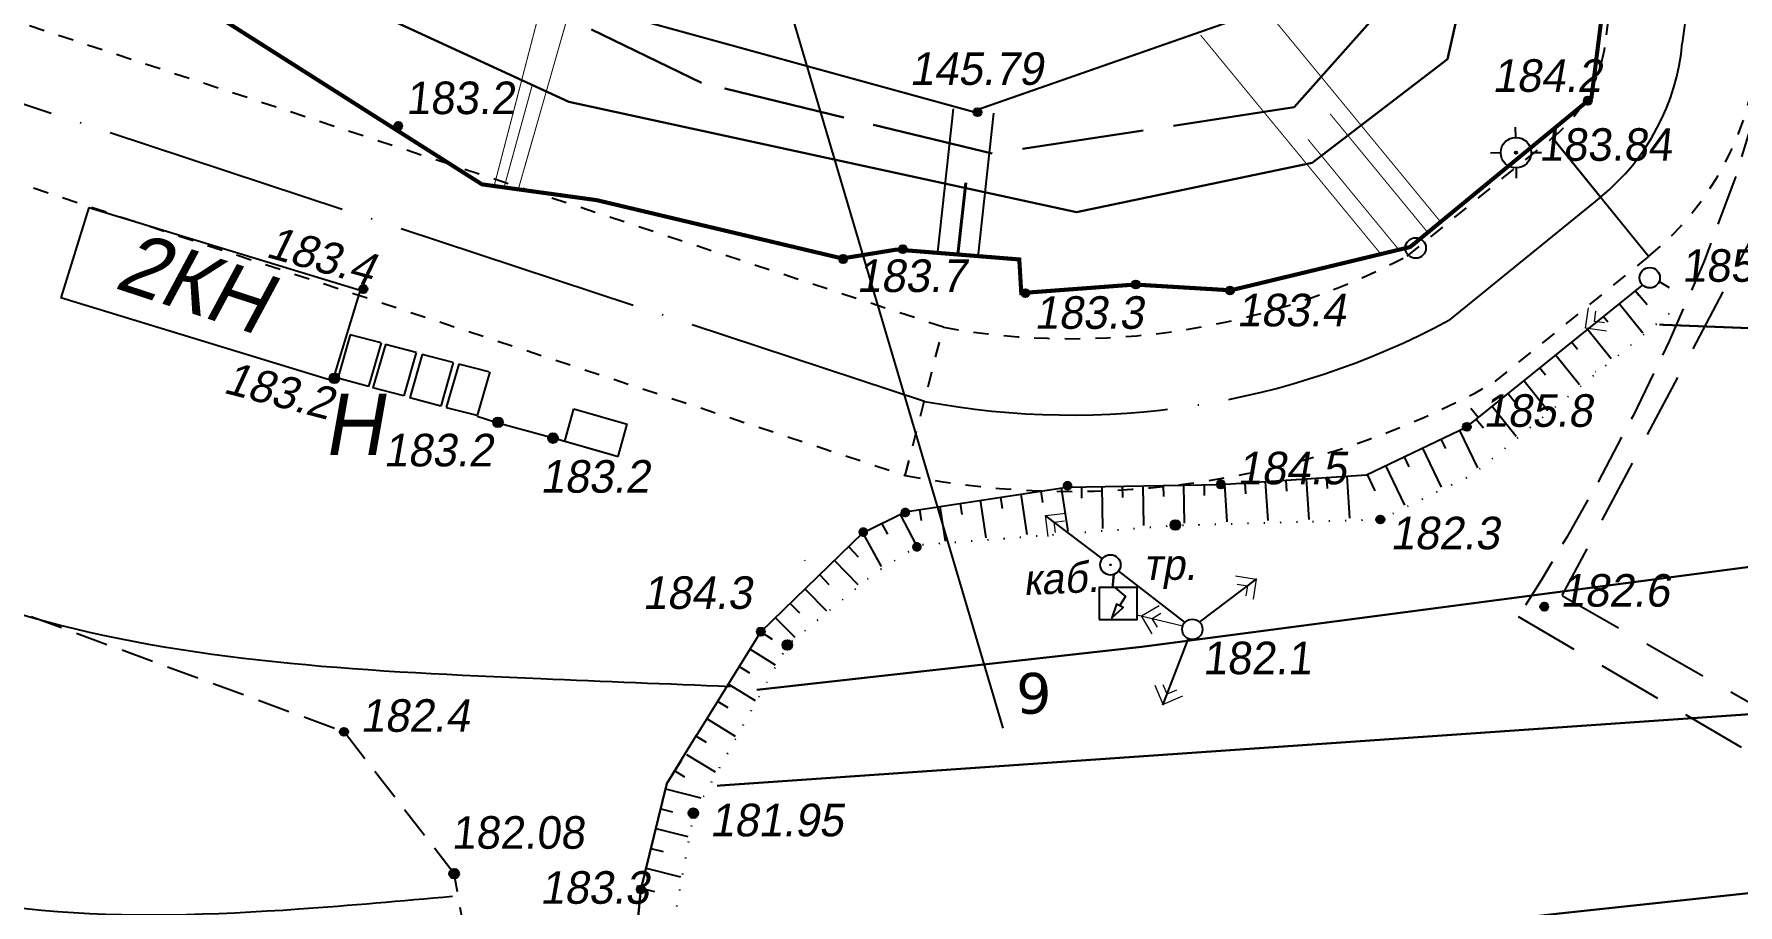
# Model space of a CAD drawing. Header units: millimetres. Extents: x 0 to 6474735, y 0 to 11273163.
# Drawn here: x 3233727.2 to 3233894.5, y 5635087.1 to 5635172.6 of the extents above; entities that cross this region are included whole.
import ezdxf
from ezdxf.enums import TextEntityAlignment as Align

# ---------------------------------------------------------------- set-up
doc = ezdxf.new("R2010")
doc.units = ezdxf.units.MM
for name, pattern in [('ACAD_ISO02W100', [15, 12, -3]), ('ACAD_ISO04W100', [30, 24, -3, 0, -3]), ('ADOT1', [1.6, 0.1, -1.5]), ('AHIDDEN2', [3, 1.5, -1.5]), ('AHIDDEN4', [7, 5, -2]), ('DASHED2', [9.525, 6.35, -3.175]), ('HIDDEN2', [4.7625, 3.175, -1.5875])]:
    doc.linetypes.add(name, pattern=pattern)
for name, color, linetype in [('1 доб', 7, 'Continuous'), ('5 р1ків', 7, 'Continuous'), ('BL', 7, 'Continuous'), ('LINE_OBJ', 7, 'Continuous'), ('NB', 7, 'Continuous'), ('АВТОДОРОГИ', 7, 'Continuous'), ('БОЛОТА', 7, 'Continuous'), ('ВЫСОТЫ', 7, 'Continuous'), ('ГОРИЗОНТАЛИ', 22, 'Continuous'), ('ЖЕЛЕЗНЫЕ_ДОРОГИ', 7, 'Continuous'), ('К_РЕЛЬЕФ', 7, 'Continuous'), ('КОНТУРА_КВАРТАЛОВ', 7, 'Continuous'), ('КОНТУРА_СМЕЖЕСТВ', 7, 'Continuous'), ('НАДЗЕМКА', 7, 'Continuous'), ('ОГРАЖДЕНИЯ', 7, 'Continuous'), ('ПИКЕТЫ', 7, 'Continuous'), ('ПЛАН НА КІНЕЦЬ', 7, 'Continuous'), ('ПРОМЫШЛ', 7, 'Continuous'), ('ПУНКТЫ', 7, 'Continuous'), ('РЕЛЬЕФ', 7, 'Continuous'), ('ТОКА_СТ', 1, 'Continuous')]:
    doc.layers.add(name, color=color, linetype=linetype)
doc.styles.add('grad', font='grad.shx')
doc.styles.add('universw', font='universw.shx', dxfattribs={"oblique": 10})
doc.styles.add('user', font='symeteo.shx', dxfattribs={"height": 2.5})
doc.styles.add('стиль1', font='verdana.ttf', dxfattribs={"height": 4})

# ---------------------------------------------------------------- blocks, each defined once
blk = doc.blocks.new('piket')
at = {"layer": 'ПИКЕТЫ', "linetype": 'Continuous'}
h = blk.add_hatch(color=7, dxfattribs=at)
edge = h.paths.add_edge_path()
edge.add_arc((0, 0), 0.3, 0, 360)
at = {"layer": 'ПИКЕТЫ', "color": 7, "linetype": 'Continuous'}
blk.add_circle((0, 0), 0.3, dxfattribs=at)
at = {"layer": 'ВЫСОТЫ', "style": 'universw', "oblique": 6}
blk.add_attdef('H', (1.88, -0.23), '', height=2, dxfattribs=at)
at = {"layer": 'ТОКА_СТ', "style": 'universw', "oblique": 6, "flags": 1}
blk.add_attdef('POINT', text='', height=2, dxfattribs=at).set_placement((0, -2.79), align=Align.CENTER)
blk = doc.blocks.new('108_1')
at = {"linetype": 'Continuous'}
h = blk.add_hatch(color=7, dxfattribs=at)
edge = h.paths.add_edge_path()
edge.add_arc((0, 0), 0.0196, 0, 360)
at = {"color": 7, "linetype": 'Continuous'}
for radius in [0.5, 0.0196]:
    blk.add_circle((0, 0), radius, dxfattribs=at)
blk = doc.blocks.new('5_1')
at = {"linetype": 'Continuous'}
h = blk.add_hatch(color=7, dxfattribs=at)
edge = h.paths.add_edge_path()
edge.add_arc((0, 0), 0.0588, 0, 360)
at = {"color": 7, "linetype": 'Continuous'}
for p, q in [((0, 0.75), (0, 1.25)), ((-0.75, 0), (-1.25, 0)), ((0.75, 0), (1.25, 0)), ((0, -0.75), (0, -1.25))]:
    blk.add_line(p, q, dxfattribs=at)
for radius in [0.75, 0.0588]:
    blk.add_circle((0, 0), radius, dxfattribs=at)
at = {"color": 7, "linetype": 'Continuous', "style": 'grad', "oblique": 10, "width": 0.7}
blk.add_attdef('P4', (2, 0.7), '', height=2.5, dxfattribs=at)
blk.add_attdef('P37', text='', height=2.5, dxfattribs=at).set_placement((-2, 0), align=Align.MIDDLE_RIGHT)
at = {"color": 7, "linetype": 'Continuous', "style": 'user', "flags": 8}
blk.add_attdef('ddddd', text='', height=2.5, dxfattribs=at).set_placement((2, 0), align=Align.MIDDLE_LEFT)
at = {"color": 7, "linetype": 'Continuous', "style": 'grad', "oblique": 10, "width": 0.7}
blk.add_attdef('P69', text='', height=2.5, dxfattribs=at).set_placement((2, -0.7), align=Align.TOP_LEFT)

msp = doc.modelspace()

# ---------------------------------------------------------------- hatches: boundary and pattern name
at = {"layer": 'ПИКЕТЫ', "linetype": 'Continuous'}
h = msp.add_hatch(color=7, dxfattribs=at)
edge = h.paths.add_edge_path()
edge.add_arc((3233756.703, 5635138.819), 0.48, 0, 360)
h = msp.add_hatch(color=7, dxfattribs=at)
edge = h.paths.add_edge_path()
edge.add_arc((3233772.759, 5635134.511), 0.48, 0, 360)
h = msp.add_hatch(color=7, dxfattribs=at)
edge = h.paths.add_edge_path()
edge.add_arc((3233778.165, 5635132.948), 0.48, 0, 360)
h = msp.add_hatch(color=7, dxfattribs=at)
edge = h.paths.add_edge_path()
edge.add_arc((3233778.165, 5635132.948), 0.48, 0, 360)
h = msp.add_hatch(color=7, dxfattribs=at)
edge = h.paths.add_edge_path()
edge.add_arc((3233778.165, 5635132.948), 0.48, 0, 360)
h = msp.add_hatch(color=7, dxfattribs=at)
edge = h.paths.add_edge_path()
edge.add_arc((3233828.7, 5635128.276), 0.48, 0, 360)
h = msp.add_hatch(color=7, dxfattribs=at)
edge = h.paths.add_edge_path()
edge.add_arc((3233812.768, 5635125.644), 0.48, 0, 360)
h = msp.add_hatch(color=7, dxfattribs=at)
edge = h.paths.add_edge_path()
edge.add_arc((3233839.299, 5635124.423), 0.48, 0, 360)
h = msp.add_hatch(color=7, dxfattribs=at)
edge = h.paths.add_edge_path()
edge.add_arc((3233808.639, 5635123.719), 0.48, 0, 360)
h = msp.add_hatch(color=7, dxfattribs=at)
edge = h.paths.add_edge_path()
edge.add_arc((3233813.909, 5635122.266), 0.48, 0, 360)
h = msp.add_hatch(color=7, dxfattribs=at)
edge = h.paths.add_edge_path()
edge.add_arc((3233801.19, 5635112.63), 0.48, 0, 360)
h = msp.add_hatch(color=7, dxfattribs=at)
edge = h.paths.add_edge_path()
edge.add_arc((3233791.94, 5635096.104), 0.48, 0, 360)
h = msp.add_hatch(color=7, dxfattribs=at)
edge = h.paths.add_edge_path()
edge.add_arc((3233768.46, 5635090.16), 0.48, 0, 360)

# ---------------------------------------------------------------- linework, layer by layer
at = {"layer": '1 доб', "linetype": 'Continuous', "lineweight": 30}
msp.add_lwpolyline([(3233914.459, 5635547.656), (3233901.749, 5635415.325), (3233901.335, 5635408.215), (3233899.846, 5635369.952), (3233899.363, 5635358.855), (3233896.136, 5635329.11), (3233891.498, 5635286.623), (3233889.645, 5635279.277), (3233879.154, 5635228.599), (3233866.008, 5635170.19), (3233852.732, 5635160.006), (3233829.581, 5635155.143), (3233779.714, 5635165.981), (3233745.011, 5635181.985), (3233703.489, 5635193.699), (3233676.865, 5635195.251), (3233639.099, 5635206.747), (3233608.104, 5635210.31), (3233592.34, 5635217.582), (3233491.081, 5635229.19)], dxfattribs=at)
msp.add_lwpolyline([(3233914.459, 5635547.656), (3233901.749, 5635415.325), (3233901.335, 5635408.215), (3233899.846, 5635369.952), (3233899.363, 5635358.855), (3233896.136, 5635329.11), (3233891.498, 5635286.623), (3233889.645, 5635279.277), (3233879.154, 5635228.599), (3233866.008, 5635170.19), (3233852.732, 5635160.006), (3233829.581, 5635155.143), (3233779.714, 5635165.981), (3233745.011, 5635181.985), (3233703.489, 5635193.699), (3233676.865, 5635195.251), (3233639.099, 5635206.747), (3233608.104, 5635210.31), (3233592.34, 5635217.582), (3233491.081, 5635229.19)], dxfattribs=at)
at = {"layer": '1 доб', "color": 3, "linetype": 'Continuous', "lineweight": 30}
msp.add_lwpolyline([(3233914.459, 5635547.656), (3233901.749, 5635415.325), (3233901.335, 5635408.215), (3233899.846, 5635369.952), (3233899.363, 5635358.855), (3233896.136, 5635329.11), (3233891.498, 5635286.623), (3233889.645, 5635279.277), (3233879.154, 5635228.599), (3233866.008, 5635170.19), (3233852.732, 5635160.006), (3233829.581, 5635155.143), (3233779.714, 5635165.981), (3233745.011, 5635181.985), (3233703.489, 5635193.699), (3233676.865, 5635195.251), (3233639.099, 5635206.747), (3233608.104, 5635210.31), (3233592.34, 5635217.582), (3233491.081, 5635229.19)], dxfattribs=at)
at = {"layer": '1 доб', "linetype": 'ACAD_ISO02W100', "lineweight": 30}
msp.add_lwpolyline([(3233900.144, 5635474.606), (3233897.208, 5635437.052), (3233893.097, 5635386.523), (3233889.729, 5635343.017), (3233883.682, 5635288.416), (3233871.784, 5635236.133), (3233862.721, 5635193.485), (3233858.379, 5635173.819), (3233850.963, 5635165.45), (3233821.296, 5635160.907), (3233792.739, 5635167.845), (3233753.339, 5635186.942), (3233681.937, 5635202.298), (3233618.45, 5635215.61), (3233590.339, 5635225.312), (3233475.995, 5635236.117), (3233419.308, 5635246.485), (3233356.296, 5635255.579), (3233339.176, 5635275.325), (3233312.183, 5635327.657), (3233327.563, 5635394.97), (3233339.522, 5635431.182), (3233337.635, 5635476.211)], dxfattribs=at)
at = {"layer": '1 доб', "linetype": 'ACAD_ISO02W100'}
msp.add_lwpolyline([(3233900.144, 5635474.606), (3233897.208, 5635437.052), (3233893.097, 5635386.523), (3233889.729, 5635343.017), (3233883.682, 5635288.416), (3233871.784, 5635236.133), (3233862.721, 5635193.485), (3233858.379, 5635173.819), (3233850.963, 5635165.45), (3233821.296, 5635160.907), (3233792.739, 5635167.845), (3233753.339, 5635186.942), (3233681.937, 5635202.298), (3233618.45, 5635215.61), (3233590.339, 5635225.312), (3233475.995, 5635236.117), (3233419.308, 5635246.485), (3233356.296, 5635255.579), (3233339.176, 5635275.325), (3233312.183, 5635327.657), (3233327.563, 5635394.97), (3233347.76, 5635456.127)], dxfattribs=at)
at = {"layer": '5 р1ків', "color": 1}
msp.add_line((3233881.054, 5635156.624), (3233876.321, 5635162.442), dxfattribs=at)
at = {"layer": '5 р1ків'}
msp.add_line((3233876.321, 5635162.442), (3233885.786, 5635150.805), dxfattribs=at)
at = {"layer": '5 р1ків', "linetype": 'AHIDDEN2'}
msp.add_lwpolyline([(3233926.721, 5635387.116), (3233912.7, 5635292.947), (3233896.534, 5635170.914, -0.1998986), (3233885.795, 5635150.812), (3233870.412, 5635138.299, -0.1749816), (3233812.756, 5635129.286), (3233816.504, 5635143.845, 0.1669681), (3233862.056, 5635150.838), (3233876.311, 5635162.434, 0.2035287), (3233881.623, 5635172.572), (3233897.845, 5635295.037), (3233911.885, 5635389.325)], format="xyb", close=True, dxfattribs=at)
at = {"layer": '5 р1ків', "linetype": 'ACAD_ISO04W100'}
msp.add_lwpolyline([(3233919.303, 5635388.221), (3233905.272, 5635293.992), (3233889.08, 5635171.757, -0.2012461), (3233881.054, 5635156.624), (3233866.221, 5635144.558, -0.1712605), (3233814.641, 5635136.562), (3233666.15, 5635185.539), (3233472.687, 5635210.914), (3233423.835, 5635213.597)], format="xyb", dxfattribs=at)
at = {"layer": '5 р1ків', "linetype": 'AHIDDEN2'}
msp.add_lwpolyline([(3233423.424, 5635206.108), (3233472.511, 5635203.372), (3233664.473, 5635178.195), (3233812.757, 5635129.289), (3233816.504, 5635143.845), (3233667.827, 5635192.883), (3233472.864, 5635218.455), (3233424.247, 5635221.086)], close=True, dxfattribs=at)
at = {"layer": 'BL', "color": 7}
for points in [[(3233833.379, 5635118.255), (3233834.405, 5635117.401), (3233833.817, 5635116.491)], [(3233833.043, 5635115.292), (3233833.037, 5635115.283), (3233834.165, 5635116.308), (3233833.516, 5635116.649), (3233833.043, 5635115.292)]]:
    msp.add_lwpolyline(points, dxfattribs=at)
for centre in [(3233885.879, 5635148.709), (3233840.959, 5635114.167)]:
    msp.add_circle(centre, 1, dxfattribs=at)
at = {"layer": 'LINE_OBJ', "color": 7, "linetype": 'Continuous', "flags": 128}
msp.add_lwpolyline([(3233770.71, 5635135.12), (3233772.64, 5635134.5)], dxfattribs=at)
at = {"layer": 'NB', "color": 7, "linetype": 'Continuous'}
for p, q in [((3233758.252, 5635143.083, 183.33), (3233757.029, 5635138.827, 183.33)), ((3233761.281, 5635142.301, 183.33), (3233758.252, 5635143.083, 183.33)), ((3233761.281, 5635142.301, 183.33), (3233760.055, 5635138.033, 183.33)), ((3233761.709, 5635142.14, 183.33), (3233760.486, 5635137.884, 183.33)), ((3233764.738, 5635141.357, 183.33), (3233761.709, 5635142.14, 183.33)), ((3233764.738, 5635141.357, 183.33), (3233763.512, 5635137.09, 183.33)), ((3233765.332, 5635141.156, 183.33), (3233764.116, 5635136.923, 183.33)), ((3233768.36, 5635140.37, 183.33), (3233765.332, 5635141.156, 183.33)), ((3233768.36, 5635140.37, 183.33), (3233767.135, 5635136.106, 183.33)), ((3233768.913, 5635140.219, 183.33), (3233767.69, 5635135.963, 183.33)), ((3233771.873, 5635139.465, 183.33), (3233768.913, 5635140.219, 183.33)), ((3233760.055, 5635138.033, 183.33), (3233757.029, 5635138.827, 183.33)), ((3233771.95, 5635139.47, 183.33), (3233770.716, 5635135.169, 183.33)), ((3233763.512, 5635137.09, 183.33), (3233760.486, 5635137.884, 183.33)), ((3233767.135, 5635136.106, 183.33), (3233764.116, 5635136.923, 183.33)), ((3233770.716, 5635135.169, 183.33), (3233767.694, 5635135.94, 183.33))]:
    msp.add_line(p, q, dxfattribs=at)
at = {"layer": 'NB', "color": 7, "linetype": 'Continuous', "lineweight": 20}
msp.add_line((3233835.517, 5635115.606), (3233840.021, 5635114.513), dxfattribs=at)
for points in [[(3233881.628, 5635143.463), (3233879.586, 5635143.767), (3233879.88, 5635145.75)], [(3233881.439, 5635144.273), (3233880.444, 5635144.421), (3233880.592, 5635145.415)], [(3233826.794, 5635123.287), (3233826.531, 5635125.335), (3233828.519, 5635125.591)], [(3233827.522, 5635123.689), (3233827.393, 5635124.686), (3233828.39, 5635124.815)], [(3233845.186, 5635119.407), (3233847.229, 5635119.104), (3233846.934, 5635117.121)], [(3233845.376, 5635118.598), (3233846.37, 5635118.45), (3233846.222, 5635117.456)], [(3233837.012, 5635113.71), (3233835.96, 5635115.487), (3233837.685, 5635116.509)], [(3233837.521, 5635114.368), (3233837.009, 5635115.233), (3233837.873, 5635115.745)], [(3233839.983, 5635107.611), (3233838.084, 5635106.798), (3233837.295, 5635108.641)], [(3233839.396, 5635108.201), (3233838.472, 5635107.805), (3233838.077, 5635108.728)]]:
    msp.add_lwpolyline(points, dxfattribs=at)
at = {"layer": 'NB', "color": 7, "linetype": 'Continuous'}
for points in [[(3233772.81, 5635134.921), (3233772.505, 5635134.048)], [(3233779.315, 5635132.662), (3233780.213, 5635135.826)], [(3233772.644, 5635134.5), (3233778.17, 5635132.99)], [(3233778.285, 5635133.397), (3233777.98, 5635132.525)], [(3233784.56, 5635131.15), (3233785.459, 5635134.315)]]:
    msp.add_lwpolyline(points, dxfattribs=at)
at = {"layer": 'NB', "color": 7, "linetype": 'Continuous', "elevation": 183.16}
for points in [[(3233780.213, 5635135.826), (3233785.459, 5635134.315)], [(3233778.17, 5635132.99), (3233784.05, 5635131.3)], [(3233778.17, 5635132.99), (3233784.562, 5635131.156)]]:
    msp.add_lwpolyline(points, dxfattribs=at)
at = {"layer": 'NB', "color": 7}
msp.add_lwpolyline([(3233833.7, 5635119.88), (3233840.217, 5635114.838)], dxfattribs=at)
at = {"layer": 'АВТОДОРОГИ', "color": 7, "linetype": 'AHIDDEN4', "flags": 128}
msp.add_lwpolyline([(3233920.094, 5635244.937), (3233918.993, 5635243.212), (3233917.575, 5635241.225), (3233915.923, 5635238.896), (3233914.119, 5635236.147), (3233912.243, 5635232.9), (3233910.378, 5635229.077), (3233908.606, 5635224.599), (3233907.008, 5635219.388), (3233905.634, 5635213.398), (3233904.411, 5635206.714), (3233903.232, 5635199.453), (3233901.992, 5635191.732), (3233900.585, 5635183.668), (3233898.904, 5635175.379), (3233896.845, 5635166.981), (3233894.301, 5635158.593), (3233891.224, 5635150.349), (3233887.793, 5635142.46), (3233884.242, 5635135.156), (3233880.808, 5635128.666), (3233877.727, 5635123.22), (3233875.234, 5635119.045), (3233873.566, 5635116.372), (3233872.957, 5635115.43)], dxfattribs=at)
at = {"layer": 'БОЛОТА', "color": 7, "linetype": 'HIDDEN2', "elevation": 180.59}
msp.add_lwpolyline([(3233773.992, 5635058.046), (3233773.88, 5635060.28), (3233768.46, 5635090.16), (3233757.64, 5635104.1)], dxfattribs=at)
at = {"layer": 'ГОРИЗОНТАЛИ', "color": 34, "linetype": 'Continuous', "const_width": 0.2}
for points in [[(3234051.439, 5635163.682), (3234051.439, 5635163.682), (3234037.635, 5635159.5), (3234031.194, 5635157.839), (3234024.093, 5635156.22), (3234016.182, 5635154.625), (3234007.312, 5635153.038), (3233997.335, 5635151.442), (3233986.152, 5635149.835), (3233973.879, 5635148.27), (3233960.68, 5635146.818), (3233946.723, 5635145.547), (3233932.173, 5635144.526), (3233917.196, 5635143.825), (3233901.959, 5635143.511), (3233886.828, 5635144.095)], [(3233794.271, 5635098.804), (3233794.271, 5635098.804), (3233907.379, 5635106.639), (3233920.087, 5635107.373), (3233932.767, 5635108.229), (3233945.472, 5635109.201), (3233958.252, 5635110.282), (3233971.226, 5635111.499), (3233984.778, 5635113.017), (3233999.359, 5635115.036), (3234015.419, 5635117.754), (3234033.41, 5635121.372), (3234053.78, 5635126.087), (3234076.983, 5635132.1), (3234096.806, 5635137.56)], [(3233798.173, 5635108.221), (3233836.026, 5635112.453), (3233904.442, 5635121.455), (3233914.294, 5635122.152), (3233926.86, 5635123.088), (3233941.434, 5635124.239), (3233957.309, 5635125.581), (3233973.777, 5635127.091), (3233975.565, 5635127.298)], [(3233722.238, 5635068.541), (3233876.838, 5635086.234), (3233908.399, 5635089.625), (3233914.879, 5635090.444)]]:
    msp.add_lwpolyline(points, dxfattribs=at)
at = {"layer": 'ГОРИЗОНТАЛИ', "color": 34, "linetype": 'Continuous'}
for points in [[(3233795.562, 5635108.526), (3233776.978, 5635109.3), (3233728.194, 5635114.971), (3233698.511, 5635124.51), (3233669.602, 5635131.213), (3233629.395, 5635143.704), (3233620.499, 5635144.973)], [(3233768.293, 5635087.924), (3233753.192, 5635086.667), (3233704.473, 5635093.131), (3233690.767, 5635103.024), (3233678.542, 5635113.258), (3233666.138, 5635122.595), (3233629.865, 5635132.926), (3233610.518, 5635130.906)]]:
    msp.add_spline(points, degree=3, dxfattribs=at)
at = {"layer": 'ЖЕЛЕЗНЫЕ_ДОРОГИ', "color": 7, "linetype": 'Continuous', "elevation": 359.28}
msp.add_lwpolyline([(3233831.798, 5635115.138), (3233835.545, 5635115.138), (3233835.545, 5635118.26), (3233831.798, 5635118.26)], close=True, dxfattribs=at)
msp.add_lwpolyline([(3233831.798, 5635115.138), (3233835.545, 5635115.138), (3233835.545, 5635118.26), (3233831.798, 5635118.26)], close=True, dxfattribs=at)
at = {"layer": 'К_РЕЛЬЕФ', "color": 7, "linetype": 'Continuous', "flags": 128}
for points in [[(3233808.605, 5635123.651), (3233812.74, 5635125.71), (3233828.64, 5635128.14), (3233843.76, 5635128.41), (3233858.07, 5635129.35), (3233867.91, 5635134.06), (3233885.13, 5635147.937)], [(3233792.237, 5635103.673), (3233798.58, 5635113.93), (3233808.615, 5635123.663)], [(3233785.06, 5635053.301), (3233784.7, 5635056.6), (3233785.33, 5635073.57), (3233786.79, 5635088.61), (3233789.36, 5635099.02), (3233792.27, 5635103.767)], [(3233790.778, 5635101.313), (3233789.36, 5635099.02), (3233786.79, 5635088.61), (3233785.33, 5635073.57), (3233784.7, 5635056.6), (3233785.061, 5635053.301)]]:
    msp.add_lwpolyline(points, dxfattribs=at)
at = {"layer": 'К_РЕЛЬЕФ', "color": 7, "linetype": 'Continuous'}
msp.add_lwpolyline([(3233885.126, 5635147.935), (3233885.171, 5635148.003)], dxfattribs=at)
at = {"layer": 'К_РЕЛЬЕФ', "color": 7, "linetype": 'ADOT1', "flags": 128}
msp.add_lwpolyline([(3233788.985, 5635050.376), (3233787.96, 5635074.08), (3233792, 5635096.02), (3233801.23, 5635112.64), (3233809.85, 5635119.77), (3233814.23, 5635122.47), (3233839.23, 5635124.38), (3233859.42, 5635124.96), (3233868.49, 5635129.37), (3233888.217, 5635145.519)], dxfattribs=at)
at = {"layer": 'К_РЕЛЬЕФ', "color": 30, "linetype": 'Continuous', "flags": 128}
for points in [[(3233808.692, 5635123.594), (3233808.695, 5635123.595)], [(3233808.695, 5635123.595), (3233808.692, 5635123.594)], [(3233807.071, 5635122.449), (3233807.073, 5635122.451)], [(3233807.073, 5635122.451), (3233807.071, 5635122.449)]]:
    msp.add_lwpolyline(points, dxfattribs=at)
at = {"layer": 'КОНТУРА_КВАРТАЛОВ', "color": 7, "linetype": 'Continuous'}
for points in [[(3233732.57, 5635155.617), (3233759.22, 5635147.48)], [(3233759.22, 5635147.48), (3233756.51, 5635138.58), (3233729.833, 5635146.728)]]:
    msp.add_lwpolyline(points, dxfattribs=at)
at = {"layer": 'КОНТУРА_СМЕЖЕСТВ', "color": 7, "linetype": 'Continuous'}
for points in [[(3233732.57, 5635155.617), (3233729.833, 5635146.728)], [(3233732.57, 5635155.617), (3233759.22, 5635147.48), (3233756.51, 5635138.58), (3233729.833, 5635146.728)]]:
    msp.add_lwpolyline(points, dxfattribs=at)
msp.add_lwpolyline([(3233730.07, 5635156.38), (3233730.07, 5635156.38)], close=True, dxfattribs=at)
at = {"layer": 'КОНТУРА_СМЕЖЕСТВ', "color": 7, "linetype": 'Continuous', "lineweight": 40}
msp.add_lwpolyline([(3233807.121, 5635122.404), (3233807.119, 5635122.401)], dxfattribs=at)
at = {"layer": 'НАДЗЕМКА', "color": 7}
msp.add_line((3233833.213, 5635119.592), (3233833.074, 5635118.22), dxfattribs=at)
at = {"layer": 'НАДЗЕМКА'}
for points in [[(3233826.58, 5635125.297), (3233832.113, 5635121.097)], [(3233841.675, 5635114.866), (3233847.28, 5635119.139)], [(3233840.539, 5635113.26), (3233838.043, 5635106.728)]]:
    msp.add_lwpolyline(points, dxfattribs=at)
at = {"layer": 'НАДЗЕМКА', "color": 7}
msp.add_lwpolyline([(3233833.146, 5635118.23), (3233833.279, 5635119.603)], dxfattribs=at)
at = {"layer": 'ОГРАЖДЕНИЯ', "color": 7, "linetype": 'Continuous'}
msp.add_lwpolyline([(3233770.71, 5635135.12), (3233772.64, 5635134.5)], dxfattribs=at)
at = {"layer": 'ПИКЕТЫ', "color": 7}
msp.add_circle((3233862.893, 5635151.63), 1.008, dxfattribs=at)
at = {"layer": 'ПИКЕТЫ', "color": 7, "linetype": 'Continuous'}
for centre in [(3233756.703, 5635138.819, 183.21), (3233772.759, 5635134.511, 183.24), (3233778.165, 5635132.948, 183.16), (3233778.165, 5635132.948, 183.16), (3233778.165, 5635132.948, 183.16), (3233839.299, 5635124.423, 188.98), (3233801.19, 5635112.63, 188.98), (3233791.94, 5635096.104, 188.98), (3233768.46, 5635090.16, 182.08)]:
    msp.add_circle(centre, 0.48, dxfattribs=at)
at = {"layer": 'ПЛАН НА КІНЕЦЬ'}
for points in [[(3233761.274, 5635310.862), (3233822.342, 5635104.464)], [(3233815.949, 5635151.205), (3233817.486, 5635165.296)], [(3233819.925, 5635150.771), (3233821.462, 5635164.862)]]:
    msp.add_lwpolyline(points, dxfattribs=at)
at = {"layer": 'ПЛАН НА КІНЕЦЬ', "lineweight": 40}
msp.add_lwpolyline([(3233817.937, 5635150.988), (3233818.706, 5635158.033)], dxfattribs=at)
at = {"layer": 'ПРОМЫШЛ', "color": 7, "linetype": 'Continuous', "lineweight": 40, "const_width": 0.4}
msp.add_lwpolyline([(3233911.134, 5635390.053), (3233908.854, 5635369.809), (3233906.031, 5635358.14), (3233903.267, 5635330.677), (3233896.15, 5635293.176), (3233880.155, 5635166.38), (3233862.348, 5635151.723), (3233844.511, 5635147.42)], dxfattribs=at)
at = {"layer": 'ПРОМЫШЛ', "color": 7, "linetype": 'Continuous'}
for points, const_width in [([(3233551.557, 5635215.654), (3233568.152, 5635211.493), (3233586.406, 5635211.278), (3233600.753, 5635205.211), (3233609.426, 5635203.437), (3233638.935, 5635202.217), (3233679.448, 5635189.129), (3233699.42, 5635188.212), (3233703.502, 5635187.435), (3233707.389, 5635183.456), (3233742.86, 5635175.885), (3233771.194, 5635157.879), (3233782.467, 5635156.326), (3233806.567, 5635150.6), (3233811.912, 5635151.473), (3233823.962, 5635150.503), (3233824.157, 5635147.203), (3233835.317, 5635148.037), (3233844.714, 5635147.473)], 0.4), ([(3233865.343, 5635154.188), (3233845.412, 5635178.403)], 0.1), ([(3233772.384, 5635157.715), (3233777.709, 5635178.174)], 0.1), ([(3233774.745, 5635157.342), (3233780.21, 5635176.45)], 0.1), ([(3233859.473, 5635151.029), (3233841.766, 5635172.542)], 0.1), ([(3233773.365, 5635157.58), (3233776.098, 5635167.522)], 0.1), ([(3233864.081, 5635153.149), (3233854.485, 5635164.807)], 0.1), ([(3233861.24, 5635151.456), (3233852.304, 5635162.312)], 0.1)]:
    msp.add_lwpolyline(points, dxfattribs=dict(at, const_width=const_width))
at = {"layer": 'ПРОМЫШЛ', "color": 7, "linetype": 'AHIDDEN4', "const_width": 0.2}
msp.add_lwpolyline([(3233709.938, 5635201.904), (3233748.504, 5635193.978), (3233784.236, 5635174.687), (3233819.348, 5635165.035), (3233844.18, 5635173.706)], dxfattribs=at)
at = {"layer": 'РЕЛЬЕФ', "color": 7, "linetype": 'Continuous'}
for p, q in [((3233885.621, 5635146.053), (3233884.464, 5635147.424)), ((3233884.477, 5635147.41), (3233884.808, 5635147)), ((3233882.914, 5635146.151), (3233885.208, 5635143.304)), ((3233879.788, 5635143.632), (3233882.1, 5635140.762)), ((3233881.351, 5635144.891), (3233881.755, 5635144.39)), ((3233878.225, 5635142.372), (3233878.784, 5635141.679)), ((3233876.662, 5635141.113), (3233878.993, 5635138.22)), ((3233873.536, 5635138.594), (3233875.885, 5635135.678)), ((3233875.099, 5635139.853), (3233875.65, 5635139.169)), ((3233880.535, 5635139.506), (3233880.547, 5635139.491)), ((3233871.973, 5635137.334), (3233872.597, 5635136.559)), ((3233870.41, 5635136.075), (3233872.778, 5635133.136)), ((3233867.185, 5635133.713), (3233868.953, 5635130.019)), ((3233868.847, 5635134.815), (3233869.545, 5635133.949)), ((3233863.563, 5635131.979), (3233865.41, 5635128.122)), ((3233865.374, 5635132.846), (3233865.811, 5635131.934)), ((3233859.942, 5635130.246), (3233861.798, 5635126.368)), ((3233861.753, 5635131.113), (3233862.215, 5635130.146)), ((3233832.075, 5635128.201), (3233832.149, 5635124.057)), ((3233834.082, 5635128.237), (3233834.102, 5635127.127)), ((3233836.089, 5635128.273), (3233836.159, 5635124.352)), ((3233838.096, 5635128.309), (3233838.116, 5635127.217)), ((3233840.103, 5635128.345), (3233840.17, 5635124.604)), ((3233842.111, 5635128.381), (3233842.13, 5635127.306)), ((3233844.117, 5635128.433), (3233844.361, 5635124.723)), ((3233846.12, 5635128.565), (3233846.192, 5635127.464)), ((3233848.123, 5635128.697), (3233848.376, 5635124.846)), ((3233850.126, 5635128.828), (3233850.198, 5635127.738)), ((3233852.129, 5635128.96), (3233852.391, 5635124.969)), ((3233854.132, 5635129.091), (3233854.203, 5635128.013)), ((3233856.135, 5635129.223), (3233856.406, 5635125.091)), ((3233858.132, 5635129.379), (3233858.893, 5635127.788)), ((3233818.146, 5635126.536), (3233818.312, 5635125.449)), ((3233820.131, 5635126.84), (3233820.693, 5635123.16)), ((3233822.115, 5635127.143), (3233822.284, 5635126.039)), ((3233824.099, 5635127.446), (3233824.705, 5635123.481)), ((3233826.084, 5635127.749), (3233826.255, 5635126.628)), ((3233828.068, 5635128.053), (3233828.717, 5635123.803)), ((3233830.068, 5635128.166), (3233830.088, 5635127.038)), ((3233812.25, 5635125.454), (3233813.829, 5635122.433)), ((3233814.178, 5635125.93), (3233814.341, 5635124.86)), ((3233816.162, 5635126.233), (3233816.681, 5635122.838)), ((3233808.608, 5635123.602), (3233810.396, 5635120.334)), ((3233810.471, 5635124.524), (3233811.005, 5635123.502)), ((3233807.119, 5635122.402), (3233807.119, 5635122.401)), ((3233807.255, 5635122.228), (3233808.149, 5635121.289)), ((3233802.936, 5635120.907), (3233802.894, 5635120.949)), ((3233805.827, 5635120.921), (3233808.117, 5635118.573)), ((3233804.367, 5635119.524), (3233805.261, 5635118.585)), ((3233801.403, 5635116.762), (3233802.373, 5635115.795)), ((3233802.938, 5635118.113), (3233805.023, 5635115.988)), ((3233799.986, 5635115.34), (3233801.928, 5635113.404)), ((3233798.572, 5635113.916), (3233799.705, 5635113.216)), ((3233797.516, 5635112.209), (3233799.973, 5635110.69)), ((3233800.712, 5635112.593), (3233800.953, 5635112.444)), ((3233796.46, 5635110.502), (3233797.452, 5635109.888)), ((3233795.404, 5635108.794), (3233798.014, 5635107.181)), ((3233794.349, 5635107.087), (3233795.329, 5635106.481)), ((3233793.293, 5635105.38), (3233796.054, 5635103.672)), ((3233792.237, 5635103.673), (3233793.206, 5635103.073)), ((3233791.29, 5635101.881), (3233794.095, 5635100.163)), ((3233790.126, 5635100.258), (3233791.083, 5635099.666)), ((3233789.228, 5635098.484), (3233792.687, 5635097.63)), ((3233788.747, 5635096.535), (3233789.892, 5635096.253)), ((3233791.535, 5635095.847), (3233791.789, 5635095.784)), ((3233788.266, 5635094.587), (3233791.419, 5635093.808)), ((3233787.784, 5635092.638), (3233788.976, 5635092.344)), ((3233787.303, 5635090.689), (3233790.679, 5635089.856)), ((3233786.822, 5635088.74), (3233788.142, 5635088.414))]:
    msp.add_line(p, q, dxfattribs=at)
at = {"layer": 'РЕЛЬЕФ', "color": 7, "linetype": 'DASHED2'}
for points, elevation in [([(3233920.695, 5635238.306), (3233909.831, 5635221.777), (3233897.533, 5635155.738), (3233877.263, 5635117.494)], 377.73), ([(3233877.308, 5635117.46), (3233926.983, 5635089.11), (3233979.281, 5635054.042), (3234047.709, 5635005.881)], 502.381), ([(3233872.957, 5635115.43), (3233922.966, 5635086.091), (3233974.541, 5635051.158), (3234042.969, 5635002.997)], 502.381)]:
    msp.add_lwpolyline(points, dxfattribs=dict(at, elevation=elevation))
at = {"layer": 'РЕЛЬЕФ', "color": 7, "linetype": 'Continuous', "elevation": 185.44}
msp.add_lwpolyline([(3233886.81, 5635148.342), (3233887.8, 5635147.755)], dxfattribs=at)
at = {"layer": 'РЕЛЬЕФ', "color": 7, "linetype": 'Continuous'}
msp.add_lwpolyline([(3233869.03, 5635134.965), (3233868.299, 5635135.869)], dxfattribs=at)
at = {"layer": 'РЕЛЬЕФ', "color": 7, "linetype": 'HIDDEN2'}
msp.add_lwpolyline([(3233682.031, 5635132.564), (3233704.562, 5635123.658), (3233757.66, 5635104.108)], dxfattribs=at)

# ---------------------------------------------------------------- block references
at = {"layer": 'НАДЗЕМКА', "color": 7, "xscale": 2, "yscale": 2, "zscale": 2}
msp.add_blockref('108_1', (3233832.914, 5635120.498), dxfattribs=at)
at = {"layer": 'ПИКЕТЫ', "color": 4}
ref = msp.add_blockref('piket', (3233879.797, 5635166.099), dxfattribs=dict(at, xscale=1.333333333488554, yscale=1.333333333488554, zscale=1.333333333488554))
ref.add_attrib('H', '184.2', (3233870.4, 5635166.968), dxfattribs={"layer": 'ВЫСОТЫ', "height": 3.2, "style": 'universw', "oblique": 10})
at = {"layer": 'ПИКЕТЫ', "color": 4, "xscale": 1.333333333488554, "yscale": 1.333333333488554, "zscale": 1.333333333488554}
for p in [(3233819.857, 5635164.963), (3233762.967, 5635163.616), (3233812.523, 5635151.507), (3233835.405, 5635148.04)]:
    msp.add_blockref('piket', p, dxfattribs=at)
at = {"layer": 'ПИКЕТЫ', "color": 4}
ref = msp.add_blockref('piket', (3233759.538, 5635147.595, 183.35), dxfattribs=dict(at, xscale=1.333333333333333, yscale=1.333333333333333, zscale=1.333333333333333, rotation=344.1861129475155))
ref.add_attrib('H', '183.4', (3233749.855, 5635150.787, 183.35), dxfattribs={"layer": 'ВЫСОТЫ', "height": 3.2, "rotation": 344.18611, "style": 'universw', "oblique": 10})
ref = msp.add_blockref('piket', (3233806.666, 5635150.55), dxfattribs=dict(at, xscale=1.333333333488554, yscale=1.333333333488554, zscale=1.333333333488554))
ref.add_attrib('H', '183.7', (3233807.978, 5635147.303), dxfattribs={"layer": 'ВЫСОТЫ', "height": 3.2, "style": 'universw', "oblique": 10})
ref = msp.add_blockref('piket', (3233824.558, 5635147.197), dxfattribs=dict(at, xscale=1.333333333488554, yscale=1.333333333488554, zscale=1.333333333488554))
ref.add_attrib('H', '183.3', (3233825.421, 5635143.687), dxfattribs={"layer": 'ВЫСОТЫ', "height": 3.2, "style": 'universw', "oblique": 10})
ref = msp.add_blockref('piket', (3233844.649, 5635147.451), dxfattribs=dict(at, xscale=1.333333333488554, yscale=1.333333333488554, zscale=1.333333333488554))
ref.add_attrib('H', '183.4', (3233845.295, 5635143.932), dxfattribs={"layer": 'ВЫСОТЫ', "height": 3.2, "style": 'universw', "oblique": 10})
ref = msp.add_blockref('piket', (3233867.91, 5635134.06, 185.76), dxfattribs=dict(at, xscale=1.333333333333333, yscale=1.333333333333333, zscale=1.333333333333333))
ref.add_attrib('H', '185.8', (3233869.51, 5635134.06, 185.76), dxfattribs={"layer": 'ВЫСОТЫ', "height": 3.2, "style": 'universw', "oblique": 10})
ref = msp.add_blockref('piket', (3233867.91, 5635134.06, 185.76), dxfattribs=dict(at, xscale=1.333333333333333, yscale=1.333333333333333, zscale=1.333333333333333))
ref.add_attrib('H', '185.8', (3233869.51, 5635134.06, 185.76), dxfattribs={"layer": 'ВЫСОТЫ', "height": 3.2, "style": 'universw', "oblique": 10})
ref = msp.add_blockref('piket', (3233867.91, 5635134.06, 185.76), dxfattribs=dict(at, xscale=1.333333333333333, yscale=1.333333333333333, zscale=1.333333333333333))
ref.add_attrib('H', '185.8', (3233869.51, 5635134.06, 185.76), dxfattribs={"layer": 'ВЫСОТЫ', "height": 3.2, "style": 'universw', "oblique": 10})
ref = msp.add_blockref('piket', (3233843.76, 5635128.41, 184.53), dxfattribs=dict(at, xscale=1.333333333333333, yscale=1.333333333333333, zscale=1.333333333333333))
ref.add_attrib('H', '184.5', (3233845.36, 5635128.41, 184.53), dxfattribs={"layer": 'ВЫСОТЫ', "height": 3.2, "style": 'universw', "oblique": 10})
ref = msp.add_blockref('piket', (3233843.76, 5635128.41, 184.53), dxfattribs=dict(at, xscale=1.333333333333333, yscale=1.333333333333333, zscale=1.333333333333333))
ref.add_attrib('H', '184.5', (3233845.36, 5635128.41, 184.53), dxfattribs={"layer": 'ВЫСОТЫ', "height": 3.2, "style": 'universw', "oblique": 10})
ref = msp.add_blockref('piket', (3233843.76, 5635128.41, 184.53), dxfattribs=dict(at, xscale=1.333333333333333, yscale=1.333333333333333, zscale=1.333333333333333))
ref.add_attrib('H', '184.5', (3233845.36, 5635128.41, 184.53), dxfattribs={"layer": 'ВЫСОТЫ', "height": 3.2, "style": 'universw', "oblique": 10})
ref = msp.add_blockref('piket', (3233859.42, 5635124.96, 182.26), dxfattribs=dict(at, xscale=1.333333333333333, yscale=1.333333333333333, zscale=1.333333333333333))
ref.add_attrib('H', '182.3', (3233860.384, 5635122.026, 182.26), dxfattribs={"layer": 'ВЫСОТЫ', "height": 3.2, "style": 'universw', "oblique": 10})
ref = msp.add_blockref('piket', (3233798.58, 5635113.93, 184.27), dxfattribs=dict(at, xscale=1.333333333333333, yscale=1.333333333333333, zscale=1.333333333333333))
ref.add_attrib('H', '184.3', (3233786.954, 5635116.176, 184.27), dxfattribs={"layer": 'ВЫСОТЫ', "height": 3.2, "style": 'universw', "oblique": 10})
at = {"layer": 'ПИКЕТЫ', "color": 7}
ref = msp.add_blockref('piket', (3233875.518, 5635116.393), dxfattribs=dict(at, xscale=1.333333333488554, yscale=1.333333333488554, zscale=1.333333333488554))
ref.add_attrib('H', '182.6', (3233877.078, 5635116.393), dxfattribs={"layer": 'ВЫСОТЫ', "height": 3.2, "style": 'universw', "oblique": 10})
at = {"layer": 'ПИКЕТЫ', "color": 4}
ref = msp.add_blockref('piket', (3233757.64, 5635104.1, 182.42), dxfattribs=dict(at, xscale=1.333333333333333, yscale=1.333333333333333, zscale=1.333333333333333))
ref.add_attrib('H', '182.4', (3233759.24, 5635104.1, 182.42), dxfattribs={"layer": 'ВЫСОТЫ', "height": 3.2, "style": 'universw', "oblique": 10})
ref = msp.add_blockref('piket', (3233757.64, 5635104.1, 182.42), dxfattribs=dict(at, xscale=1.333333333333333, yscale=1.333333333333333, zscale=1.333333333333333))
ref.add_attrib('H', '182.4', (3233759.24, 5635104.1, 182.42), dxfattribs={"layer": 'ВЫСОТЫ', "height": 3.2, "style": 'universw', "oblique": 10})
ref = msp.add_blockref('piket', (3233757.64, 5635104.1, 182.42), dxfattribs=dict(at, xscale=1.333333333333333, yscale=1.333333333333333, zscale=1.333333333333333))
ref.add_attrib('H', '182.4', (3233759.24, 5635104.1, 182.42), dxfattribs={"layer": 'ВЫСОТЫ', "height": 3.2, "style": 'universw', "oblique": 10})
ref = msp.add_blockref('piket', (3233786.79, 5635088.61, 183.27), dxfattribs=dict(at, xscale=1.333333333333333, yscale=1.333333333333333, zscale=1.333333333333333))
ref.add_attrib('H', '183.3', (3233776.874, 5635087.207, 183.27), dxfattribs={"layer": 'ВЫСОТЫ', "height": 3.2, "style": 'universw', "oblique": 10})
at = {"layer": 'ПУНКТЫ', "color": 7, "linetype": 'Continuous', "xscale": 1.999999999954402, "yscale": 1.999999999954402, "zscale": 1.999999999954402, "rotation": 0.7079295537942867}
msp.add_blockref('5_1', (3233872.742, 5635160.989), dxfattribs=at)

# ---------------------------------------------------------------- texts
at = {"color": 6, "insert": (3233824.252, 5635120.506), "char_height": 3, "width": 7.91684, "attachment_point": 1, "rotation": 2.74639, "style": 'universw'}
msp.add_mtext('{\\C7;каб.}', dxfattribs=at)
at = {"color": 6, "insert": (3233836.141, 5635122.029), "char_height": 3, "width": 7.45778, "attachment_point": 1, "style": 'universw'}
msp.add_mtext('{\\C7;тр.}', dxfattribs=at)
at = {"layer": 'ВЫСОТЫ', "style": 'universw', "oblique": 10}
for tag, p in [('145.79', (3233819.716, 5635167.65, 182.58)), ('183.2', (3233766.859, 5635130.174, 183.24)), ('183.2', (3233782.255, 5635127.589, 183.16)), ('181.95', (3233800.099, 5635093.831, 188.98))]:
    msp.add_attdef(tag, text='', height=3.2, dxfattribs=at).set_placement(p, align=Align.CENTER)
at = {"layer": 'ВЫСОТЫ', "style": 'universw', "oblique": 6}
for tag, p in [('183.2', (3233763.727, 5635164.777, 183.23)), ('183.84', (3233874.985, 5635160.191, 183.94)), ('185.44', (3233889.046, 5635148.307, 185.44)), ('182.1', (3233841.98, 5635109.757, 182.09)), ('182.08', (3233768.184, 5635092.612, 182.08))]:
    msp.add_attdef(tag, p, '', height=3.2, dxfattribs=at)
at = {"layer": 'ВЫСОТЫ', "style": 'universw', "oblique": 10}
msp.add_attdef('183.2', text='', height=3.2, rotation=345.39628, dxfattribs=at).set_placement((3233750.859, 5635136.087, 183.21), align=Align.CENTER)
at = {"layer": 'ПЛАН НА КІНЕЦЬ', "insert": (3233823.64, 5635109.886), "char_height": 4, "attachment_point": 1, "style": 'стиль1'}
msp.add_mtext_dynamic_manual_height_columns('9', width=3.78159, gutter_width=7.5, heights=[0], dxfattribs=at)
at = {"layer": 'ПРОМЫШЛ', "color": 7, "linetype": 'Continuous', "lineweight": 20, "insert": (3233736.818, 5635153.449), "char_height": 6, "width": 15.49333, "attachment_point": 1, "rotation": 341.7517, "style": 'universw'}
msp.add_mtext('2КН', dxfattribs=at)
at = {"layer": 'ПРОМЫШЛ', "color": 7, "linetype": 'Continuous', "lineweight": 20, "insert": (3233755.634, 5635137.305), "char_height": 6, "width": 10.31152, "attachment_point": 1, "style": 'universw'}
msp.add_mtext('Н', dxfattribs=at)

doc.saveas('drawing.dxf')
